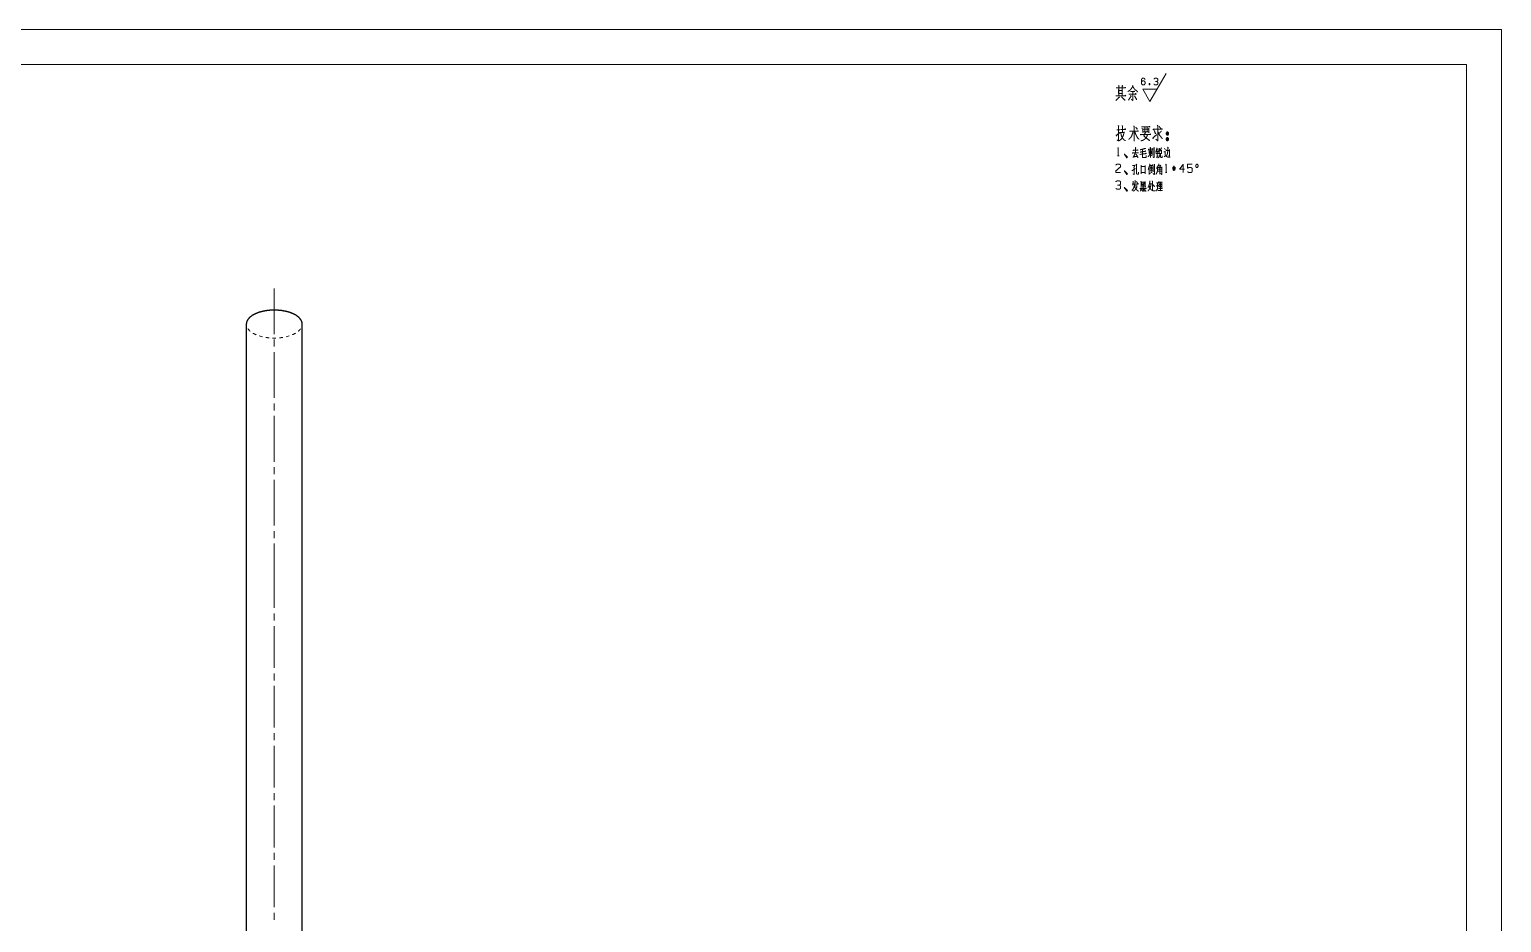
# Model space of a CAD drawing. Header units: millimetres. Extents: x 0 to 841, y 0 to 594.
# Drawn here: x 420.5 to 841, y 338.8 to 594 of the extents above; entities that cross this region are included whole.
import ezdxf

# ---------------------------------------------------------------- set-up
doc = ezdxf.new("R2010")
doc.units = ezdxf.units.MM
doc.layers.add('101', color=7, linetype='Continuous', true_color=0xffffff)

msp = doc.modelspace()

# ---------------------------------------------------------------- linework, layer by layer
at = {"layer": '101', "color": 133, "linetype": 'Continuous', "lineweight": 18}
for p, q in [((841, 594), (0, 594)), ((841, 0), (841, 594)), ((831, 584), (25, 584)), ((831, 10), (831, 584))]:
    msp.add_line(p, q, dxfattribs=at)
at = {"layer": '101', "color": 43, "linetype": 'Continuous', "lineweight": 18}
for p, q in [((740.57, 573.44), (745.18, 581.44)), ((738.55, 576.94), (742.59, 576.94)), ((740.57, 573.44), (738.55, 576.94)), ((740.39, 578.53), (740.51, 578.19))]:
    msp.add_line(p, q, dxfattribs=at)
at = {"layer": '101', "color": 72, "linetype": 'Continuous', "lineweight": 18}
for p, q in [((731.09, 565.31), (731.99, 565.31)), ((731.99, 564.52), (733.13, 564.52)), ((740.37, 559.27), (741.04, 559.29)), ((741.33, 559.97), (741.47, 559.82)), ((741.38, 559.87), (741.38, 557.99)), ((741.66, 560.32), (741.8, 560.17)), ((744.7, 560.09), (744.91, 559.69)), ((731.3, 557.87), (731.73, 557.87)), ((740.73, 558.64), (741.04, 557.87)), ((741.7, 555.43), (741.95, 555.36)), ((743.69, 555.21), (743.36, 554.73)), ((744.55, 559.02), (744.87, 559.02)), ((740.37, 554.71), (740.37, 552.53)), ((740.57, 552.81), (741.22, 553.23)), ((740.94, 554.33), (740.94, 553.06)), ((741.06, 554.76), (741.24, 554.26)), ((742.77, 553.48), (743.89, 553.48)), ((742.81, 554.03), (743.9, 554.03)), ((742.91, 555.01), (743.6, 555.01)), ((744.96, 553.11), (745.39, 553.11)), ((747.94, 554.31), (746.94, 554.31)), ((747.11, 554.78), (747.79, 553.83)), ((747.77, 554.78), (747.11, 553.83)), ((747.43, 553.58), (747.43, 555.01)), ((736.16, 549.27), (736.83, 549.27)), ((738.1, 550.39), (739.19, 550.39)), ((738.11, 549.49), (739.19, 549.49)), ((738.18, 550.12), (738.38, 549.69)), ((738.66, 550.29), (738.66, 548.54)), ((739.02, 550.12), (738.84, 549.69)), ((739.19, 550.52), (739.19, 549.29)), ((740.44, 549.89), (740.87, 549.89)), ((742.72, 550.17), (742.72, 548.34)), ((743.16, 549.69), (743.94, 549.69))]:
    msp.add_line(p, q, dxfattribs=at)
at = {"layer": '101', "color": 53, "linetype": 'Continuous', "lineweight": 18}
for p, q in [((482.44, 509.8), (482.51, 509.32)), ((498.36, 509.32), (498.44, 509.8)), ((486.14, 506.43), (487.08, 506.17)), ((489.95, 505.81), (490.92, 505.81)), ((493.79, 506.17), (494.73, 506.43))]:
    msp.add_line(p, q, dxfattribs=at)
at = {"layer": '101', "color": 203, "linetype": 'Continuous', "lineweight": 25}
for p, q in [((482.44, 509.8), (482.44, 444.23)), ((498.44, 444.23), (498.44, 509.8)), ((482.44, 436.23), (482.44, 188.52)), ((498.44, 176.51), (498.44, 436.23))]:
    msp.add_line(p, q, dxfattribs=at)
at = {"layer": '101', "color": 151, "linetype": 'Continuous', "lineweight": 18}
for p, q in [((490.44, 505.37), (490.44, 503.36)), ((490.44, 501.77), (490.44, 488.72)), ((490.44, 487.13), (490.44, 485.13)), ((490.44, 483.54), (490.44, 470.48)), ((490.44, 468.9), (490.44, 466.89)), ((490.44, 465.3), (490.44, 452.25)), ((490.44, 450.66), (490.44, 448.65)), ((490.44, 427.09), (490.44, 425.09)), ((490.44, 423.5), (490.44, 411.58)), ((490.44, 409.99), (490.44, 407.98)), ((490.44, 406.4), (490.44, 394.48)), ((490.44, 392.89), (490.44, 390.88)), ((490.44, 389.29), (490.44, 377.37)), ((490.44, 375.79), (490.44, 373.78)), ((490.44, 372.19), (490.44, 360.27)), ((490.44, 358.68), (490.44, 356.68)), ((490.44, 355.09), (490.44, 343.17)), ((490.44, 341.58), (490.44, 339.57))]:
    msp.add_line(p, q, dxfattribs=at)
at = {"layer": '101', "color": 72, "linetype": 'Continuous', "lineweight": 18}
for points, knots in [([(731.61, 578), (731.79, 577.85), (731.63, 577.7), (731.63, 578), (731.63, 575), (731.63, 577.28), (730.86, 577.28), (733.6, 577.28), (732.67, 577.28), (732.67, 577.96), (732.67, 575), (732.67, 576.57), (731.61, 576.57), (731.61, 575.71), (732.67, 575.71), (732.67, 575), (730.81, 575), (733.68, 575), (733.54, 575.18), (733.41, 575)], [0, 0, 0.009717, 0.018621, 0.030837, 0.152991, 0.246133, 0.277439, 0.38863, 0.426414, 0.453899, 0.574526, 0.638658, 0.681838, 0.716958, 0.760138, 0.78915, 0.864715, 0.981302, 0.990651, 1, 1]), ([(732.69, 577.77), (732.83, 577.88), (732.67, 578)], [0, 0, 0.471566, 1, 1]), ([(733.36, 577.28), (733.49, 577.47), (733.57, 577.28)], [0, 0, 0.529982, 1, 1]), ([(735.58, 578), (735.74, 577.85), (735.66, 577.88), (735.5, 577.43), (735.23, 577.06), (734.92, 576.72), (734.62, 576.46), (734.25, 576.23)], [0, 0, 0.086302, 0.121013, 0.309412, 0.490684, 0.673771, 0.828652, 1, 1]), ([(735.02, 576.23), (736.22, 576.23), (736.03, 576.42), (735.9, 576.23)], [0, 0, 0.707431, 0.863863, 1, 1]), ([(735.63, 576.23), (735.63, 573.65), (735.26, 574.06)], [0, 0, 0.823414, 1, 1]), ([(735.63, 577.77), (735.84, 577.47), (736.03, 577.1), (736.4, 576.76), (736.85, 576.38), (736.98, 576.27), (737.01, 576.27), (736.9, 576.12)], [0, 0, 0.162722, 0.348021, 0.5702, 0.829894, 0.906884, 0.918639, 1, 1]), ([(731.74, 574.77), (731.85, 574.58), (731.82, 574.66), (730.81, 573.65)], [0, 0, 0.125023, 0.171185, 1, 1]), ([(732.43, 574.77), (733.41, 573.8), (733.41, 573.98), (733.36, 573.65)], [0, 0, 0.723271, 0.821334, 1, 1]), ([(735.02, 575.15), (735.26, 574.88), (735.21, 575), (734.47, 573.83)], [0, 0, 0.190881, 0.257794, 1, 1]), ([(734.54, 575.48), (736.64, 575.48), (736.51, 575.71), (736.37, 575.41)], [0, 0, 0.780464, 0.87778, 1, 1]), ([(736.14, 575.07), (736.75, 573.98), (736.77, 574.13), (736.72, 573.91)], [0, 0, 0.764777, 0.858208, 1, 1]), ([(730.93, 563.84), (731.01, 563.51), (730.96, 563.69), (731.99, 564.59)], [0, 0, 0.181298, 0.283186, 1, 1]), ([(731.49, 566.54), (731.7, 566.32), (731.59, 566.47), (731.59, 562.12), (731.22, 562.42)], [0, 0, 0.058121, 0.092651, 0.910294, 1, 1]), ([(733.21, 564.78), (733.11, 564.26), (733, 563.84), (732.87, 563.51), (732.71, 563.13), (732.44, 562.76), (732.18, 562.46), (731.75, 562.16)], [0, 0, 0.172183, 0.309101, 0.425656, 0.55661, 0.704258, 0.832959, 1, 1]), ([(732.2, 565.42), (733.61, 565.42), (733.48, 565.68), (733.34, 565.46)], [0, 0, 0.716764, 0.866769, 1, 1]), ([(732.26, 564.37), (732.31, 564.11), (732.36, 563.81), (732.47, 563.47), (732.63, 563.13), (733.13, 562.42), (733.56, 562.23)], [0, 0, 0.101608, 0.217195, 0.351422, 0.49297, 0.824026, 1, 1]), ([(732.6, 566.54), (732.84, 566.32), (732.71, 566.39), (732.71, 564.56)], [0, 0, 0.141509, 0.207213, 1, 1]), ([(735.72, 564.71), (735.59, 564.18), (735.35, 563.58), (735.09, 563.13), (734.51, 562.57)], [0, 0, 0.214885, 0.471135, 0.678419, 1, 1]), ([(735.91, 566.39), (736.15, 566.28), (736.04, 566.32), (736.04, 562.08), (736.04, 564.89), (734.77, 564.89), (737.26, 564.89), (737.13, 565.08), (737.08, 564.89)], [0, 0, 0.022711, 0.032398, 0.397208, 0.63934, 0.748903, 0.963459, 0.983225, 1, 1]), ([(736.28, 564.74), (736.39, 564.33), (736.6, 563.81), (736.86, 563.32), (737.16, 562.87), (737.47, 562.64)], [0, 0, 0.172225, 0.401199, 0.625589, 0.842427, 1, 1]), ([(736.52, 566.09), (736.89, 565.46), (736.97, 565.61), (736.79, 565.68)], [0, 0, 0.665971, 0.819244, 1, 1]), ([(738.08, 563.99), (737.95, 563.84), (737.81, 563.99), (740.78, 563.99), (740.62, 564.18), (740.49, 563.92)], [0, 0, 0.051201, 0.102416, 0.861898, 0.924785, 1, 1]), ([(739.83, 563.88), (739.75, 563.58), (739.51, 563.09), (739.01, 562.61), (738.53, 562.31), (737.95, 562.16)], [0, 0, 0.114094, 0.313638, 0.571358, 0.778594, 1, 1]), ([(738.16, 566.17), (740.57, 566.17), (740.44, 566.36), (740.28, 566.17)], [0, 0, 0.835355, 0.914868, 1, 1]), ([(738.29, 565.68), (738.5, 565.49), (738.5, 564.52), (738.5, 564.71), (740.28, 564.71), (740.28, 564.44), (740.28, 565.76), (740.28, 565.46), (738.42, 565.46), (739.09, 565.46), (739.09, 566.13), (739.09, 564.71), (739.75, 564.71), (739.75, 566.09)], [0, 0, 0.024061, 0.106927, 0.122862, 0.273837, 0.296145, 0.407697, 0.433196, 0.590925, 0.647256, 0.704627, 0.825743, 0.882074, 1, 1]), ([(739.14, 564.59), (739.32, 564.44), (739.25, 564.52), (738.79, 563.54), (740.39, 562.31), (740.44, 562.42), (740.33, 562.12)], [0, 0, 0.061506, 0.089681, 0.366515, 0.885945, 0.917993, 1, 1]), ([(741.63, 563.17), (741.49, 562.83), (741.36, 562.94), (742.5, 563.92)], [0, 0, 0.178048, 0.26341, 1, 1]), ([(741.68, 565.42), (741.55, 565.27), (741.47, 565.46), (744.12, 565.46), (744.04, 565.64), (743.93, 565.46)], [0, 0, 0.057614, 0.116236, 0.879373, 0.937994, 1, 1]), ([(741.84, 565.08), (742.1, 564.22), (742.24, 564.33), (742.05, 564.52)], [0, 0, 0.673332, 0.803103, 1, 1]), ([(742.66, 566.62), (742.87, 566.36), (742.79, 566.51), (742.79, 562.16), (742.29, 562.61)], [0, 0, 0.060998, 0.091683, 0.877919, 1, 1]), ([(743.83, 564.93), (743.11, 564.18), (742.85, 564.74), (743.11, 564.11), (743.35, 563.73), (743.61, 563.39), (744.07, 562.87), (744.12, 562.87), (743.93, 562.79)], [0, 0, 0.248765, 0.397959, 0.563608, 0.670255, 0.773237, 0.93925, 0.951966, 1, 1]), ([(743.19, 566.32), (743.67, 565.68), (743.69, 565.79), (743.48, 565.83)], [0, 0, 0.706368, 0.808889, 1, 1]), ([(745.68, 564.71), (745.44, 564.71), (745.23, 564.41), (745.23, 564.07), (745.44, 563.77), (745.68, 563.77), (745.89, 564.07), (745.89, 564.41), (745.68, 564.71)], [0, 0, 0.090982, 0.231119, 0.359849, 0.5, 0.590982, 0.731132, 0.859862, 1, 1]), ([(745.44, 564.07), (745.68, 564.07), (745.44, 564.41), (745.44, 564.07)], [0, 0, 0.241108, 0.658855, 1, 1]), ([(745.68, 564.07), (745.68, 564.41), (745.44, 564.41)], [0, 0, 0.585905, 1, 1]), ([(731.37, 560.04), (731.51, 560.24), (731.51, 557.87)], [0, 0, 0.093489, 1, 1]), ([(736.39, 560.27), (736.51, 560.09), (736.42, 560.17), (736.42, 558.69), (735.55, 558.69), (737.3, 558.69), (737.22, 558.79), (737.11, 558.67)], [0, 0, 0.045415, 0.069981, 0.382574, 0.566122, 0.936968, 0.965253, 1, 1]), ([(735.91, 559.47), (735.82, 559.37), (735.77, 559.47), (737.15, 559.47), (737.06, 559.59), (736.99, 559.47)], [0, 0, 0.069443, 0.128332, 0.845649, 0.925293, 1, 1]), ([(739.17, 560.09), (739.26, 559.92), (739.21, 559.97), (737.78, 559.62), (738.43, 559.77), (738.43, 557.57), (738.47, 557.42), (738.56, 557.39), (739.51, 557.39), (739.51, 557.97)], [0, 0, 0.030686, 0.042097, 0.272773, 0.377783, 0.722123, 0.746243, 0.76062, 0.91, 1, 1]), ([(737.8, 558.92), (739.37, 559.22), (739.26, 559.29), (739.14, 559.17)], [0, 0, 0.839685, 0.907769, 1, 1]), ([(740.25, 559.74), (740.2, 559.62), (740.11, 559.77), (741.19, 559.77), (741.12, 559.92), (741.06, 559.77)], [0, 0, 0.079247, 0.180878, 0.810294, 0.907113, 1, 1]), ([(740.25, 559.49), (740.36, 559.34), (740.36, 558.52)], [0, 0, 0.182122, 1, 1]), ([(740.62, 560.34), (740.69, 560.22), (740.69, 557.37)], [0, 0, 0.047975, 1, 1]), ([(741.04, 559.42), (741.04, 558.44), (740.89, 558.59)], [0, 0, 0.816829, 1, 1]), ([(741.73, 560.22), (741.73, 557.37), (741.42, 557.62)], [0, 0, 0.875676, 1, 1]), ([(742.53, 560.17), (742.67, 559.99), (742.6, 560.07), (742.23, 558.87), (742.47, 559.62), (743, 559.62)], [0, 0, 0.077467, 0.112954, 0.545471, 0.81742, 1, 1]), ([(743.14, 559.52), (743.23, 559.37), (743.23, 558.42), (743.23, 558.54), (743.82, 558.54), (743.82, 558.42), (743.82, 559.47), (743.82, 559.34), (743.22, 559.34)], [0, 0, 0.046631, 0.301099, 0.334585, 0.49081, 0.524296, 0.80555, 0.839036, 1, 1]), ([(743.18, 560.09), (743.41, 559.52), (743.46, 559.59), (743.32, 559.77)], [0, 0, 0.661508, 0.759661, 1, 1]), ([(743.76, 560.19), (743.85, 560.04), (743.82, 560.12), (743.6, 559.59)], [0, 0, 0.21151, 0.312235, 1, 1]), ([(745.14, 559.59), (745.24, 559.42), (746.16, 559.42)], [0, 0, 0.182106, 1, 1]), ([(745.89, 562.79), (745.68, 563.13), (745.44, 563.13), (745.23, 562.79), (745.23, 562.49), (745.44, 562.16), (745.68, 562.16), (745.89, 562.49), (745.89, 562.79)], [0, 0, 0.149213, 0.238495, 0.387708, 0.5, 0.649213, 0.738495, 0.887708, 1, 1]), ([(745.6, 560.34), (745.74, 560.19), (745.7, 559.84), (745.67, 559.37), (745.6, 558.69), (745.46, 558.19), (745.3, 557.92)], [0, 0, 0.080845, 0.218799, 0.405554, 0.671689, 0.875426, 1, 1]), ([(745.44, 562.79), (745.44, 562.49), (745.68, 562.49)], [0, 0, 0.557074, 1, 1]), ([(745.68, 562.79), (745.44, 562.79), (745.68, 562.49), (745.68, 562.79)], [0, 0, 0.258764, 0.674549, 1, 1]), ([(746.18, 559.69), (746.13, 557.82), (745.86, 557.87)], [0, 0, 0.874238, 1, 1]), ([(730.84, 555.26), (731.16, 555.48), (731.85, 555.48), (732.19, 555.26), (732.19, 554.78), (730.83, 553.58), (730.84, 553.11), (732.19, 553.11)], [0, 0, 0.069697, 0.192984, 0.265276, 0.350224, 0.674741, 0.759756, 1, 1]), ([(733.38, 558.14), (733.99, 557.52), (733.84, 557.52), (733.24, 558.37), (733.99, 557.29), (734.14, 557.52), (733.24, 558.37)], [0, 0, 0.178021, 0.207051, 0.42079, 0.689029, 0.74561, 1, 1]), ([(735.68, 558.67), (735.61, 558.59), (735.55, 558.69)], [0, 0, 0.476515, 1, 1]), ([(735.7, 555.16), (735.66, 555.06), (735.57, 555.11), (736.32, 555.11)], [0, 0, 0.111661, 0.218543, 1, 1]), ([(736.39, 558.54), (735.84, 557.52), (735.68, 557.52), (736.93, 557.77), (736.65, 558.29), (737.09, 557.47), (737.11, 557.62), (737.08, 557.29)], [0, 0, 0.25206, 0.286559, 0.564065, 0.693392, 0.896346, 0.929098, 1, 1]), ([(736.35, 555.33), (736.01, 554.63), (736.01, 552.58), (735.77, 552.71)], [0, 0, 0.250171, 0.910691, 1, 1]), ([(736.63, 555.51), (736.81, 555.31), (736.72, 555.36), (736.72, 552.83), (736.74, 552.71), (736.9, 552.63), (737.3, 552.63), (737.3, 553.21)], [0, 0, 0.063903, 0.088212, 0.692691, 0.722908, 0.765015, 0.862343, 1, 1]), ([(737.69, 558.29), (739.53, 558.54), (739.46, 558.67), (739.35, 558.54)], [0, 0, 0.857808, 0.9242, 1, 1]), ([(738.03, 555.21), (738.1, 554.88), (738.1, 552.76), (738.1, 553.08), (739.19, 553.08), (739.19, 552.76), (739.19, 555.11), (739.19, 554.86), (738.11, 554.86)], [0, 0, 0.042197, 0.311815, 0.353048, 0.49209, 0.533323, 0.831485, 0.863203, 1, 1]), ([(740.04, 553.93), (740.59, 555.36), (740.5, 555.51), (740.48, 555.53)], [0, 0, 0.881756, 0.982325, 1, 1]), ([(740.66, 559.04), (740.59, 558.67), (740.55, 558.44), (740.48, 558.24), (740.3, 557.94), (740.21, 557.82), (740.07, 557.64)], [0, 0, 0.246556, 0.3937, 0.530758, 0.755713, 0.854611, 1, 1]), ([(740.96, 555.11), (740.69, 554.28), (741.15, 554.48)], [0, 0, 0.63357, 1, 1]), ([(740.71, 555.16), (741.31, 555.16), (741.24, 555.28), (741.15, 555.16)], [0, 0, 0.669499, 0.829464, 1, 1]), ([(741.82, 555.36), (741.82, 552.51), (741.49, 552.81)], [0, 0, 0.863553, 1, 1]), ([(742.26, 558.59), (743, 558.59), (742.9, 558.69), (742.81, 558.57)], [0, 0, 0.712961, 0.852967, 1, 1]), ([(742.35, 559.12), (742.99, 559.12), (742.9, 559.24), (742.83, 559.12)], [0, 0, 0.681984, 0.846075, 1, 1]), ([(743.06, 555.56), (743.11, 555.36), (742.4, 554.23)], [0, 0, 0.134746, 1, 1]), ([(742.58, 559.09), (742.58, 557.57), (742.49, 557.34), (742.84, 557.97)], [0, 0, 0.613741, 0.711019, 1, 1]), ([(743.39, 558.47), (743.39, 558.19), (743.32, 557.92), (743.22, 557.64), (743.09, 557.47), (742.86, 557.34)], [0, 0, 0.206834, 0.420392, 0.642081, 0.803259, 1, 1]), ([(743.59, 558.47), (743.59, 557.52), (743.66, 557.42), (743.8, 557.37), (744.06, 557.37), (744.06, 557.84)], [0, 0, 0.484067, 0.546468, 0.622879, 0.757988, 1, 1]), ([(744.94, 559.24), (744.94, 557.99), (744.93, 557.84), (744.78, 557.72), (744.59, 557.57)], [0, 0, 0.681079, 0.763391, 0.866209, 1, 1]), ([(745, 557.97), (745.12, 557.77), (745.3, 557.69), (745.49, 557.59), (745.67, 557.52), (745.86, 557.49), (746.11, 557.47), (746.36, 557.47)], [0, 0, 0.153728, 0.279181, 0.422103, 0.547605, 0.675699, 0.83826, 1, 1]), ([(745.03, 555.28), (745.17, 555.48), (745.17, 553.11)], [0, 0, 0.093489, 1, 1]), ([(750.4, 554.06), (749.05, 554.06), (750.06, 555.48), (750.06, 553.11)], [0, 0, 0.245875, 0.565297, 1, 1]), ([(751.31, 553.33), (751.65, 553.11), (752.34, 553.11), (752.67, 553.33), (752.67, 554.28), (752.34, 554.53), (751.65, 554.53), (751.31, 554.31), (751.31, 555.48), (752.67, 555.48)], [0, 0, 0.062232, 0.168345, 0.230578, 0.376815, 0.441266, 0.547379, 0.609608, 0.790485, 1, 1]), ([(753.87, 554.53), (754.1, 554.53), (754.31, 554.86), (754.31, 555.18), (754.1, 555.51), (753.87, 555.51), (753.64, 555.18), (753.64, 554.86), (753.87, 554.53)], [0, 0, 0.085677, 0.230404, 0.351581, 0.496309, 0.581985, 0.730404, 0.851581, 1, 1]), ([(733.38, 553.38), (733.99, 552.76), (733.84, 552.76), (733.24, 553.61), (733.99, 552.53), (734.14, 552.76), (733.24, 553.61)], [0, 0, 0.178021, 0.207051, 0.42079, 0.689029, 0.74561, 1, 1]), ([(735.45, 553.76), (735.59, 553.56), (735.52, 553.66), (736.39, 554.23)], [0, 0, 0.174083, 0.261125, 1, 1]), ([(740.62, 553.76), (741.29, 553.76), (741.19, 553.91), (741.12, 553.76)], [0, 0, 0.657746, 0.837636, 1, 1]), ([(741.38, 555.06), (741.49, 554.96), (741.49, 553.28)], [0, 0, 0.080068, 1, 1]), ([(742.63, 554.71), (742.76, 554.53), (742.76, 554.03), (742.74, 553.81), (742.72, 553.66), (742.67, 553.43), (742.6, 553.21), (742.51, 552.98), (742.42, 552.83), (742.28, 552.61)], [0, 0, 0.0957, 0.318944, 0.419727, 0.487161, 0.590364, 0.695679, 0.803607, 0.881356, 1, 1]), ([(742.77, 554.53), (743.94, 554.53), (743.94, 554.73), (743.94, 552.53), (743.66, 552.81)], [0, 0, 0.294506, 0.344999, 0.900405, 1, 1]), ([(743.3, 554.51), (743.39, 554.53), (743.39, 552.61)], [0, 0, 0.045541, 1, 1]), ([(731.85, 549.54), (732.19, 549.77), (732.19, 550.49), (731.85, 550.72), (731.16, 550.72), (730.83, 550.49)], [0, 0, 0.153857, 0.42984, 0.583706, 0.846108, 1, 1]), ([(730.84, 548.57), (731.16, 548.34), (731.85, 548.34), (732.19, 548.57), (732.19, 549.29), (731.85, 549.54), (731.34, 549.54)], [0, 0, 0.124127, 0.343695, 0.472443, 0.703374, 0.836714, 1, 1]), ([(733.38, 548.62), (733.99, 547.99), (733.84, 547.99), (733.24, 548.84), (733.99, 547.77), (734.14, 547.99), (733.24, 548.84)], [0, 0, 0.178021, 0.207051, 0.42079, 0.689029, 0.74561, 1, 1]), ([(736.28, 550.82), (736.4, 550.64), (736.17, 549.69), (736.1, 549.34), (735.93, 548.79), (735.84, 548.57), (735.73, 548.39), (735.66, 548.22), (735.41, 548.04)], [0, 0, 0.069925, 0.388854, 0.505364, 0.693863, 0.772735, 0.839509, 0.901094, 1, 1]), ([(735.75, 550.64), (735.8, 550.39), (735.61, 549.52)], [0, 0, 0.221847, 1, 1]), ([(736.86, 549.37), (736.83, 549.07), (736.74, 548.79), (736.6, 548.54), (736.4, 548.24), (736.19, 548.04), (736, 547.89), (735.68, 547.82)], [0, 0, 0.143877, 0.281455, 0.418245, 0.588529, 0.727373, 0.844312, 1, 1]), ([(735.7, 549.74), (737.23, 549.74), (737.15, 549.94), (737.06, 549.74)], [0, 0, 0.778571, 0.889285, 1, 1]), ([(736.17, 549.07), (736.24, 548.92), (736.39, 548.69), (736.49, 548.52), (736.72, 548.29), (736.86, 548.09), (737.06, 547.89), (737.25, 547.82)], [0, 0, 0.098111, 0.255384, 0.376445, 0.566723, 0.711653, 0.876718, 1, 1]), ([(736.72, 550.54), (737.02, 549.99), (737.06, 550.09)], [0, 0, 0.85524, 1, 1]), ([(737.88, 548.54), (737.8, 548.44), (737.69, 548.54), (739.49, 548.54), (739.42, 548.67), (739.3, 548.54)], [0, 0, 0.055572, 0.116274, 0.86695, 0.92675, 1, 1]), ([(737.94, 548.42), (738.04, 548.32), (737.85, 547.74)], [0, 0, 0.193614, 1, 1]), ([(738.1, 548.99), (738.08, 548.89), (737.96, 549.02), (739.35, 549.02), (739.26, 549.14), (739.17, 549.02)], [0, 0, 0.051298, 0.140129, 0.845389, 0.922682, 1, 1]), ([(737.97, 550.64), (738.08, 550.42), (738.08, 549.34)], [0, 0, 0.187927, 1, 1]), ([(738.29, 548.34), (738.43, 547.77), (738.52, 547.82), (738.38, 547.97)], [0, 0, 0.658064, 0.770932, 1, 1]), ([(738.7, 548.34), (738.86, 547.74), (738.93, 547.74), (738.8, 547.94)], [0, 0, 0.669903, 0.746198, 1, 1]), ([(739.03, 548.34), (739.37, 547.72), (739.44, 547.77), (739.26, 547.94)], [0, 0, 0.679077, 0.761944, 1, 1]), ([(740.9, 550.07), (740.8, 549.34), (740.73, 549.12), (740.69, 548.94), (740.59, 548.77), (740.5, 548.57), (740.44, 548.42), (740.32, 548.22), (740.21, 548.07), (739.98, 547.84)], [0, 0, 0.296659, 0.392138, 0.464424, 0.547274, 0.635792, 0.700213, 0.795429, 0.869802, 1, 1]), ([(740.5, 550.77), (740.59, 550.54), (740.5, 550.22), (740.46, 550.04), (740.39, 549.82), (740.32, 549.57), (740.25, 549.34), (740.2, 549.14), (740.11, 548.99), (740, 548.82)], [0, 0, 0.116535, 0.278924, 0.365, 0.478693, 0.603942, 0.717655, 0.817409, 0.901341, 1, 1]), ([(740.32, 549.42), (740.39, 549.24), (740.44, 549.04), (740.48, 548.87), (740.66, 548.52), (740.74, 548.42), (740.99, 548.17), (741.13, 548.04), (741.31, 547.94), (741.56, 547.87), (741.79, 547.87), (741.96, 547.84)], [0, 0, 0.075189, 0.157627, 0.228747, 0.384954, 0.438124, 0.578259, 0.653446, 0.734321, 0.837339, 0.928877, 1, 1]), ([(741.2, 550.74), (741.27, 550.57), (741.27, 548.04)], [0, 0, 0.069548, 1, 1]), ([(741.24, 549.87), (741.82, 549.07), (741.82, 549.29)], [0, 0, 0.814813, 1, 1]), ([(742.47, 548.07), (742.31, 547.82), (742.24, 547.89), (742.93, 548.59)], [0, 0, 0.214441, 0.289026, 1, 1]), ([(742.38, 549.27), (743, 549.27), (742.93, 549.42), (742.9, 549.29)], [0, 0, 0.676594, 0.857942, 1, 1]), ([(742.4, 550.19), (743, 550.19), (742.93, 550.29), (742.9, 550.17)], [0, 0, 0.704223, 0.84774, 1, 1]), ([(743.07, 550.59), (743.16, 550.44), (743.16, 548.94), (743.16, 549.07), (743.98, 549.07), (743.98, 548.94), (743.98, 550.44), (743.98, 550.34), (743.16, 550.34), (743.55, 550.34), (743.55, 547.94), (742.84, 547.94), (744.19, 547.94), (744.1, 547.99), (744.08, 548.04), (743.98, 547.89)], [0, 0, 0.016857, 0.162101, 0.174202, 0.252927, 0.265028, 0.410272, 0.419955, 0.49868, 0.536333, 0.768723, 0.837184, 0.967252, 0.977077, 0.982211, 1, 1]), ([(743.07, 548.52), (744.08, 548.52), (744.01, 548.69), (743.94, 548.54)], [0, 0, 0.739692, 0.878262, 1, 1])]:
    msp.add_open_spline(points, degree=1, knots=knots, dxfattribs=at)
at = {"layer": '101', "color": 43, "linetype": 'Continuous', "lineweight": 18}
for points, knots in [([(738.14, 578.92), (738.39, 579.29), (738.93, 579.29), (739.19, 578.92), (739.19, 578.54), (738.93, 578.17), (738.39, 578.17), (738.14, 578.54), (738.14, 579.67), (738.39, 580.04), (738.93, 580.04), (739.19, 579.67)], [0, 0, 0.076957, 0.169761, 0.248073, 0.312018, 0.39033, 0.483134, 0.560091, 0.751927, 0.828884, 0.921688, 1, 1]), ([(740.39, 578.19), (740.51, 578.19), (740.58, 578.37), (740.51, 578.53), (740.39, 578.53), (740.32, 578.37), (740.39, 578.19), (740.51, 578.53)], [0, 0, 0.093979, 0.236785, 0.365932, 0.459911, 0.589083, 0.731911, 1, 1]), ([(742.51, 579.12), (742.78, 579.29), (742.78, 579.86), (742.51, 580.04), (741.97, 580.04), (741.71, 579.86)], [0, 0, 0.153866, 0.429852, 0.583718, 0.846134, 1, 1]), ([(741.72, 578.35), (741.97, 578.17), (742.51, 578.17), (742.78, 578.35), (742.78, 578.92), (742.51, 579.12), (742.11, 579.12)], [0, 0, 0.124117, 0.343691, 0.472437, 0.703366, 0.836716, 1, 1])]:
    msp.add_open_spline(points, degree=1, knots=knots, dxfattribs=at)
at = {"layer": '101', "color": 151, "linetype": 'Continuous', "lineweight": 18}
for points, knots in [([(490.44, 520.01), (490.44, 516.84), (490.44, 506.96)], [0, 0, 0.243215, 1, 1]), ([(490.44, 447.07), (490.44, 437.19), (490.44, 434.01)], [0, 0, 0.756784, 1, 1]), ([(490.44, 440.6), (490.44, 437.43), (490.44, 428.68)], [0, 0, 0.266333, 1, 1])]:
    msp.add_open_spline(points, degree=1, knots=knots, dxfattribs=at)
at = {"layer": '101', "color": 203, "linetype": 'Continuous', "lineweight": 25}
for points, knots in [([(498.44, 509.8), (498.33, 510.45), (498, 511.1), (497.47, 511.7), (496.75, 512.25), (495.85, 512.74), (494.81, 513.15), (493.65, 513.46), (492.4, 513.67), (491.1, 513.78), (489.77, 513.78), (488.47, 513.67), (487.22, 513.46), (486.06, 513.15), (485.02, 512.74), (484.12, 512.25), (483.4, 511.7), (482.87, 511.1), (482.54, 510.45), (482.44, 509.8)], [0, 0, 0.034479, 0.071569, 0.11315, 0.160169, 0.212783, 0.270591, 0.332787, 0.398298, 0.465868, 0.534133, 0.601701, 0.667214, 0.72941, 0.787217, 0.839832, 0.886849, 0.928431, 0.965521, 1, 1]), ([(482.44, 444.23), (482.44, 442.35), (482.44, 438.32), (482.44, 436.23)], [0, 0, 0.234633, 0.73895, 1, 1]), ([(498.44, 436.23), (498.44, 438.32), (498.44, 442.35), (498.44, 444.23)], [0, 0, 0.26105, 0.765367, 1, 1])]:
    msp.add_open_spline(points, degree=1, knots=knots, dxfattribs=at)
at = {"layer": '101', "color": 53, "linetype": 'Continuous', "lineweight": 18}
for points, knots in [([(482.91, 508.45), (483.4, 507.89), (483.58, 507.75)], [0, 0, 0.763045, 1, 1]), ([(484.37, 507.2), (485.02, 506.85), (485.24, 506.77)], [0, 0, 0.755672, 1, 1]), ([(488.03, 506), (488.47, 505.92), (488.99, 505.88)], [0, 0, 0.465972, 1, 1]), ([(491.88, 505.88), (492.4, 505.92), (492.84, 506)], [0, 0, 0.534051, 1, 1]), ([(495.63, 506.77), (495.85, 506.85), (496.5, 507.2)], [0, 0, 0.244319, 1, 1]), ([(497.29, 507.75), (497.47, 507.89), (497.96, 508.45)], [0, 0, 0.236962, 1, 1])]:
    msp.add_open_spline(points, degree=1, knots=knots, dxfattribs=at)

doc.saveas('drawing.dxf')
